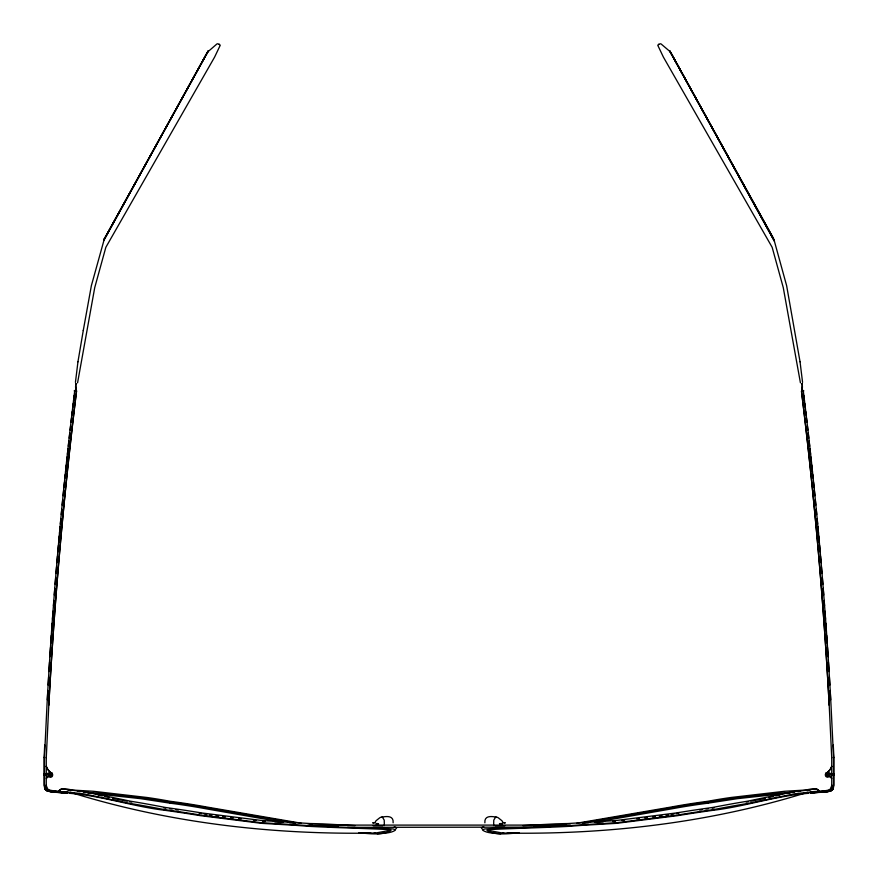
<?xml version="1.0" encoding="UTF-8"?>
<svg xmlns="http://www.w3.org/2000/svg" width="878" height="878" viewBox="0 0 878 878"><rect width="100%" height="100%" fill="white"/><g stroke="black" fill="none" stroke-linecap="round" stroke-linejoin="round"><path stroke-width="1.32" d="M823.762 792.197L810.196 792.845L810.57 791.835L823.421 790.848A25.978 25.967 0 0 0 828.788 789.98L830.906 788.587A19.557 19.546 0 0 0 831.729 784.866M44.109 757.538L44.723 745.049M46.271 757.791L48.806 704.869A4631.571 4629.507 0 0 1 76.507 391.061L74.718 390.842A87.46 2.59 7 0 0 74.378 390.973L74.367 391.072A87.526 2.601 7 0 0 74.718 391.314M484.865 822.807C484.261 815.783 490.539 816.024 496.311 817.155M83.267 330.49L91.367 285.679L104.482 238.421M75.431 382.391L77.966 361.692M75.519 387.275L75.98 383.499M75.673 386.287L75.98 383.763M75.936 389.843L76.265 387.154M75.936 390.106L76.265 387.417M384.366 825.55L384.224 820.129L382.468 817.253A78.669 15.178 89.8 0 0 379.384 818.066L376.201 820.623A24.628 4.752 89.8 0 0 375.279 822.006L375.18 822.236M77.955 361.791L83.289 330.38M77.571 382.852L94.736 287.589L105.843 247.311L214.627 57.059L220.213 45.327L219.27 44.361C220.411 45.162 217.832 43.132 216.899 43.977L207.548 52.076M49.607 773.09C46.424 774.802 54.074 775.241 51.418 773.353M828.393 773.09C831.455 774.67 824.31 775.483 826.341 773.222M826.231 773.661L826.363 774.231M330.655 826.385L330.83 825.814M59.133 790.485L58.892 791.55L65.993 791.835M46.271 784.866A19.557 19.546 0 0 0 47.094 788.587L49.223 789.959A25.978 25.967 0 0 0 54.579 790.826L67.804 792.395L67.639 793.108L54.238 792.088A29.007 28.985 0 0 1 47.763 790.979M67.804 792.395L67.683 793.24L54.238 792.197M808.243 793.339C777.337 795.6 744.994 806.476 713.43 810.262A234.854 39.675 -9.5 0 0 677.596 815.662L616.554 823.334L582.213 825.353A181.998 31.454 -3.3 0 0 570.195 826.275C543.35 827.756 516.418 828.25 489.639 829.556A36.755 4.642 5.6 0 0 487.466 830.709C496.344 835.735 509.075 833.518 519.161 832.805M832.662 788.927L832.487 789.629M59.177 790.617L61.175 788.993A8.231 8.22 0 0 1 63.392 788.872L71.25 789.728L63.392 789.124A8.231 8.22 0 0 0 61.175 789.256L59.309 790.376M104.065 239.661L208.031 51.253M103.802 240.495L207.867 51.528M104.339 238.838L208.415 50.715M104.197 239.255L208.218 50.99M832.585 789.124L831.4 790.551M832.816 789.487L832.937 789.168A20.271 20.26 0 0 0 833.891 785.184L833.88 757.44M391.138 830.127L375.543 833.046C272.707 834.923 168.708 823.048 70.361 792.296M46.271 778.435L48.334 776.262M832.3 789.52L832.684 788.751A20.15 20.139 0 0 0 833.54 784.899L833.54 757.275L830.994 704.771A4633.382 4631.307 0 0 0 803.282 390.842L801.493 391.533A4631.571 4629.507 0 0 1 829.194 705.341M51.637 774.231L51.769 773.661M52.57 774.111L51.55 775.011M46.808 777.754L49.816 775.45M830.401 789.706L830.906 789.07A19.557 19.546 0 0 0 831.729 785.349L831.729 757.319M832.135 789.541L831.653 790.178M832.443 789.805L831.378 790.343M831.916 789.728L830.05 790.639A28.414 28.403 0 0 1 823.707 791.704L810.317 792.768L823.762 792.088A29.029 29.007 0 0 0 830.237 791.089M832.201 789.991L831.071 790.496M49.783 773.244L49.102 773.836L50.101 774.539M51.418 774.363L49.497 773.353M826 773.222C824.881 772.695 830.445 773.09 831.729 773.825M826.582 773.353L825.902 774.045M830.237 789.827L828.777 790.441A25.978 25.967 0 0 1 827.976 790.661M831.653 790.068L830.039 790.902A28.37 28.359 0 0 1 823.707 791.879L810.306 793.032L810.196 792.395M49.289 775.702L48.334 776.437M828.217 773.244L826.582 774.363M831.093 790.705L831.664 790.463M49.289 775.943L50.946 775.153M826.582 774.319C832.882 772.135 825.419 774.22 827.197 774.539M830.764 790.848L831.334 790.529M49.816 775.515L52 774.594M829.655 775.548A2.184 2.184 0 0 1 826.209 776.712A2.184 2.184 0 0 1 826.45 773.09L827.548 772.728A2.184 2.184 0 0 1 828.634 773.09L827.987 773.002M830.412 790.99L830.983 790.683M49.497 773.408L51.659 773.463M51.418 774.319C44.997 772.289 53.887 774.44 50.803 774.539M826 773.288L826.692 773.09M826.341 773.463L828.503 773.408M395.726 829.062L396.571 828.086A39.477 4.983 -5.6 0 0 394.233 826.835M50.946 775.219L51.55 774.835M830.621 790.826L830.05 791.111A28.414 28.403 0 0 1 823.707 792.186M807.639 792.296C709.292 823.048 605.293 834.923 502.457 833.046L486.862 830.127M810.196 792.845L811.722 792.351M67.024 789.739L93.331 791.276L147.021 797.487A136.858 30.73 13.5 0 1 170.014 801.263L174.7 801.899A144.321 29.907 9.9 0 1 207.57 807.156L301.011 823.18M65.817 791.846L83.75 793.844L129.362 803.315A227.863 42.353 13 0 1 163.999 809.538M373.929 822.576L372.667 822.905L374.939 822.916M69.768 793.35L73.906 793.097M768.634 797.586L773.408 796.434M775.724 795.896L780.191 794.897M49.366 773.112L50.013 773.002M51.308 774.802L49.607 774.802M831.729 766.406A13.203 13.192 0 0 1 826.45 773.266L827.098 773.002M826.867 773.298L827.548 773.211M827.899 774.539L828.854 774.012L828.503 773.353M828.393 774.802L826.692 774.802M746.212 802.097L748.517 801.647M750.833 801.186L754.301 800.516M755.618 800.264L765.309 798.431M594.527 822.335L671.714 808.847A139.668 28.941 -9.9 0 1 707.953 803.172M794.612 792.088C765.627 793.964 736.225 797.465 707.361 802.119A139.668 28.941 -9.9 0 0 671.11 807.793L582.257 822.993M665.996 815.333L668.597 814.883M671.198 814.444L673.799 814.005M576.989 823.18L670.43 807.156A144.321 29.907 -9.9 0 1 703.289 801.899L707.986 801.263A136.858 30.73 -13.5 0 1 730.979 797.487L784.669 791.276L809.955 789.772M712.234 808.155L714.077 807.903M797.85 791.572L800.604 791.199M707.953 803.172L737.3 798.673L785.634 793.405M622.019 820.458L624.686 820.151M636.693 818.779L639.36 818.472M644.693 817.857L647.36 817.55M652.694 816.935L655.361 816.628M659.367 816.167L662.034 815.86M502.457 833.046L503.752 832.915M522.948 825.627L555.324 823.86A190.482 37.15 0.4 0 1 567.868 823.542L615.84 820.557L676.181 812.962A239.881 40.52 -9.5 0 1 712.782 807.442A227.863 42.353 -13 0 1 747.441 801.208L793.053 791.747L810.976 789.739M812.007 791.835L819.108 791.55L818.867 790.485M820.809 791.528L823.421 791.33A25.978 25.967 0 0 0 825.781 791.067M506.858 833.277L513.97 832.761M52 773.222C53.119 772.695 47.555 773.09 46.271 773.825M49.892 772.936L51.55 773.266A13.203 13.192 0 0 1 46.271 766.406M49.892 773.002L50.452 772.969A2.184 2.184 0 0 0 49.366 773.2M50.803 774.495L50.101 774.495M827.899 774.495L827.197 774.495M68.045 789.772L84.947 791.747L130.559 801.208A227.863 42.353 13 0 1 165.196 807.442A239.881 40.52 9.5 0 1 201.819 812.962L262.16 820.557L310.132 823.542A190.482 37.15 -0.4 0 1 322.676 823.86L355.052 825.627M582.926 823.125L588.337 822.807M597.786 822.258L603.197 821.94M612.646 821.391L615.357 821.226M833.277 745.049L833.891 757.538M533.692 826.505L548.607 825.858M558.101 825.452L566.244 825.1M548.893 824.881L551.538 824.771M787.95 793.273L790.156 793.196M804.094 793.097L808.232 793.35M495.082 825.77L504.751 825.759M373.249 825.759L382.918 825.77M500.723 833.804C495.005 833.266 487.049 833.321 482.637 830.193A39.477 4.983 5.6 0 1 484.974 828.942C508.746 827.295 532.694 828.064 556.531 825.968A190.482 37.15 0.4 0 1 569.065 825.649L617.036 822.664L677.377 815.069A239.881 40.52 -9.5 0 1 713.979 809.549M503.061 822.916L505.333 822.905L504.071 822.576M347.545 827.35L532.529 827.131M46.271 773.716L44.46 773.716A87.46 2.612 0 0 0 44.12 773.891L44.493 773.891M831.729 773.716L833.54 773.716A87.46 2.612 0 0 1 833.88 773.891L833.507 773.891M44.493 773.99L44.109 773.99A87.526 2.612 0 0 0 44.35 774.155M833.507 773.99L833.891 773.99A87.526 2.612 0 0 1 833.65 774.155M46.271 774.802L44.46 774.802A87.46 2.612 0 0 0 44.12 774.989L44.493 774.989M831.729 774.802L833.54 774.802A87.46 2.612 0 0 1 833.88 774.989L833.507 774.989M46.271 774.912L48.268 774.912A2.184 2.184 0 0 1 50.452 772.728L51.023 773.002L50.452 772.794M831.729 774.912L829.732 774.912A2.184 2.184 0 0 0 827.548 772.728L826.977 773.002L828.108 772.936M44.493 775.087L44.109 775.087A87.526 2.612 0 0 0 44.35 775.241M833.507 775.087L833.891 775.087A87.526 2.612 0 0 1 833.65 775.241M307.991 825.1L570.316 825.1M83.388 792.088C112.373 793.964 141.775 797.465 170.639 802.119A139.668 28.941 9.9 0 1 206.89 807.793L295.743 822.993M381.689 817.155C387.461 816.024 393.739 815.783 393.135 822.807M377.277 833.804C382.995 833.266 390.951 833.321 395.363 830.193A39.477 4.983 -5.6 0 0 393.026 828.942C369.254 827.295 345.306 828.064 321.469 825.968A190.482 37.15 -0.4 0 0 308.935 825.649L260.964 822.664L200.623 815.069A239.881 40.52 9.5 0 0 164.021 809.549M312.096 825.759L319.405 825.968M87.844 793.196L90.05 793.273M326.462 824.771L329.107 824.881M329.645 826.341L338.293 826.769L335.133 826.604M262.643 821.226L265.354 821.391M274.803 821.94L280.214 822.258M289.663 822.807L295.074 823.125M827.548 772.969L828.108 773.002M50.452 773.211L51.133 773.298M92.366 793.405L140.699 798.673L170.047 803.172M364.03 832.761L371.142 833.277M358.839 832.805C368.925 833.518 381.656 835.735 390.534 830.709A36.755 4.642 -5.6 0 0 388.361 829.556C361.582 828.25 334.65 827.756 307.805 826.275A181.998 31.454 3.3 0 0 295.787 825.353L261.446 823.334L200.403 815.662A234.854 39.675 9.5 0 0 164.57 810.262C133.006 806.476 100.663 795.6 69.757 793.339M57.191 791.528L54.579 791.33A25.978 25.967 0 0 1 52.219 791.067M54.293 791.912L67.694 793.032L54.293 791.747A28.414 28.403 0 0 1 47.95 790.661L46.084 789.728M309.967 825.1L312.14 825.276M319.405 825.88L317.847 825.913M374.247 832.915L375.543 833.046M215.966 815.86L218.633 816.167M222.639 816.628L225.306 816.935M230.64 817.55L233.307 817.857M238.64 818.472L241.307 818.779M253.314 820.151L255.981 820.458M77.396 791.199L80.15 791.572M163.923 807.903L165.766 808.155M204.201 814.005L206.802 814.444M209.403 814.883L212.004 815.333M112.691 798.431L122.382 800.264M283.473 822.335L206.286 808.847A139.668 28.941 9.9 0 0 170.047 803.172M123.699 800.516L127.167 801.186M129.483 801.647L131.788 802.097M50.902 773.002L51.55 773.112A13.203 13.192 0 0 1 46.271 766.176M97.809 794.897L102.276 795.896M104.592 796.434L109.366 797.586M812.183 791.846L794.25 793.844L748.638 803.315A227.863 42.353 -13 0 0 714.001 809.538M66.278 792.351L67.804 792.845M47.379 790.826L47.95 791.111A28.414 28.403 0 0 0 54.293 792.186M826 774.594L828.184 775.515M826.45 774.835L827.054 775.219M482.274 829.062L481.429 828.086A39.477 4.983 5.6 0 1 483.767 826.835M826.45 775.011L825.43 774.111M51.308 773.09L52 773.288M827.054 775.153L828.711 775.943M47.017 790.683L47.588 790.99M46.666 790.529L47.236 790.848M828.184 775.45L831.192 777.754M46.929 790.496L45.415 789.124M46.336 790.463L46.907 790.705M828.711 775.702L829.666 776.437M47.763 789.827L49.223 790.441A25.978 25.967 0 0 0 50.024 790.661M46.347 790.068L47.961 790.902A28.37 28.359 0 0 0 54.293 791.978M46.622 790.343L45.557 789.805M46.6 790.551L45.788 790.101M51.659 773.222L52.153 774.067M829.666 776.262L831.729 778.435M46.347 790.178L45.865 789.541M47.599 789.706L47.094 789.07A19.557 19.546 0 0 1 46.271 785.349L46.271 757.319M774.44 241.34L670.298 51.802L661.101 43.977C660.168 43.132 657.589 45.162 658.73 44.361L657.787 45.327L663.373 57.059L772.157 247.311L783.264 287.589L800.429 382.852M45.7 789.52L45.316 788.751A20.15 20.139 0 0 1 44.46 784.899L44.46 757.275L47.006 704.771A4633.382 4631.307 0 0 1 74.718 390.842M818.691 790.376L816.825 789.256A8.231 8.22 0 0 0 814.608 789.124L806.75 789.728L814.608 788.872A8.231 8.22 0 0 1 816.825 788.993L818.823 790.617M45.513 789.629L45.338 788.927M45.184 789.487L45.063 789.168A20.271 20.26 0 0 1 44.109 785.184L44.12 757.44M669.585 50.715L774.198 240.495M773.935 239.661L669.782 50.99L773.518 238.421M670.134 51.528L774.067 240.078M502.82 822.236L502.721 822.017A24.628 4.752 -89.8 0 0 501.788 820.634L498.616 818.066A78.669 15.178 -89.8 0 0 495.532 817.264L493.776 820.129L493.634 825.55M774.319 240.923L786.633 285.679L800.045 361.791M800.034 361.692L802.569 382.391M802.02 383.499L802.481 387.275M802.02 383.763L802.327 386.287M801.735 387.154L802.064 389.843M801.735 387.417L802.064 390.106M831.729 757.791L829.194 704.869A4631.571 4629.507 0 0 0 801.493 391.061L803.238 390.48A87.46 2.59 -7 0 1 803.579 390.611L803.59 390.71A87.526 2.601 -7 0 1 803.238 390.951M533.692 825.1L533.692 827.131M833.398 786.348A20.15 20.139 0 0 1 832.684 789.223M833.474 785.415A20.139 20.139 0 0 1 832.761 788.598M676.4 813.555A234.854 39.675 -9.5 0 1 678.968 813.138M699.47 809.966A234.854 39.675 -9.5 0 1 702.027 809.593M705.857 809.044A234.854 39.675 -9.5 0 1 708.414 808.682M169.586 808.682A234.854 39.675 9.5 0 1 172.143 809.044M175.973 809.593A234.854 39.675 9.5 0 1 178.53 809.966M199.032 813.138A234.854 39.675 9.5 0 1 201.6 813.555M51.55 773.2A2.184 2.184 0 0 1 51.791 776.821A2.184 2.184 0 0 1 48.345 775.658M45.316 789.223A20.15 20.139 0 0 1 44.602 786.348M45.239 788.598A20.139 20.139 0 0 1 44.526 785.415M803.282 391.314A87.526 2.601 -7 0 0 803.633 391.072L803.622 390.973A87.46 2.59 -7 0 0 803.282 390.842M803.776 395.33A4633.382 4631.307 0 0 1 804.424 400.675M804.742 403.353A4633.382 4631.307 0 0 1 805.225 407.37M805.708 411.376A4633.382 4631.307 0 0 1 806.18 415.393M806.487 418.071A4633.382 4631.307 0 0 1 806.959 422.077M807.42 426.093A4633.382 4631.307 0 0 1 807.881 430.11M808.188 432.788A4633.382 4631.307 0 0 1 808.792 438.144M809.088 440.822A4633.382 4631.307 0 0 1 809.681 446.178M809.977 448.856A4633.382 4631.307 0 0 1 810.57 454.211M810.855 456.889A4633.382 4631.307 0 0 1 811.437 462.245M811.722 464.923A4633.382 4631.307 0 0 1 812.424 471.618M812.71 474.296A4633.382 4631.307 0 0 1 813.127 478.323M813.544 482.34A4633.382 4631.307 0 0 1 814.093 487.696M814.356 490.385A4633.382 4631.307 0 0 1 814.894 495.741M815.3 499.758A4633.382 4631.307 0 0 1 815.827 505.124M816.211 509.141A4633.382 4631.307 0 0 1 816.727 514.508M817.111 518.536A4633.382 4631.307 0 0 1 817.616 523.903M817.868 526.581A4633.382 4631.307 0 0 1 818.483 533.286M818.735 535.975A4633.382 4631.307 0 0 1 819.339 542.681M819.58 545.359A4633.382 4631.307 0 0 1 820.162 552.075M820.513 556.092A4633.382 4631.307 0 0 1 821.095 562.809M821.435 566.837A4633.382 4631.307 0 0 1 821.995 573.543M822.324 577.57A4633.382 4631.307 0 0 1 822.873 584.287M823.191 588.315A4633.382 4631.307 0 0 1 823.718 595.032M824.135 600.398A4633.382 4631.307 0 0 1 824.541 605.776M824.947 611.143A4633.382 4631.307 0 0 1 825.539 619.21M825.836 623.237A4633.382 4631.307 0 0 1 826.407 631.304M826.692 635.332A4633.382 4631.307 0 0 1 827.241 643.398M827.504 647.426A4633.382 4631.307 0 0 1 828.13 656.832M828.47 662.21A4633.382 4631.307 0 0 1 829.051 671.626M829.381 677.004A4633.382 4631.307 0 0 1 829.864 685.07M830.171 690.448A4633.382 4631.307 0 0 1 830.698 699.865M828.953 774.605A1.46 1.46 0 0 1 827.548 776.437A1.46 1.46 0 0 1 826.132 774.605A1.46 1.46 0 0 1 828.272 773.716M831.729 766.176A13.203 13.192 0 0 1 826.45 773.024M47.302 699.865A4633.382 4631.307 0 0 1 47.829 690.448M48.136 685.07A4633.382 4631.307 0 0 1 48.619 677.004M48.948 671.626A4633.382 4631.307 0 0 1 49.53 662.21M49.87 656.832A4633.382 4631.307 0 0 1 50.496 647.426M50.759 643.398A4633.382 4631.307 0 0 1 51.308 635.332M51.593 631.304A4633.382 4631.307 0 0 1 52.164 623.237M52.46 619.21A4633.382 4631.307 0 0 1 53.053 611.143M53.459 605.776A4633.382 4631.307 0 0 1 53.865 600.398M54.282 595.032A4633.382 4631.307 0 0 1 54.809 588.315M55.127 584.287A4633.382 4631.307 0 0 1 55.676 577.57M56.005 573.543A4633.382 4631.307 0 0 1 56.565 566.837M56.905 562.809A4633.382 4631.307 0 0 1 57.487 556.092M57.838 552.075A4633.382 4631.307 0 0 1 58.42 545.359M58.661 542.681A4633.382 4631.307 0 0 1 59.265 535.975M59.517 533.286A4633.382 4631.307 0 0 1 60.132 526.581M60.384 523.903A4633.382 4631.307 0 0 1 60.889 518.536M61.273 514.508A4633.382 4631.307 0 0 1 61.789 509.141M62.173 505.124A4633.382 4631.307 0 0 1 62.7 499.758M63.106 495.741A4633.382 4631.307 0 0 1 63.644 490.385M63.907 487.696A4633.382 4631.307 0 0 1 64.456 482.34M64.873 478.323A4633.382 4631.307 0 0 1 65.29 474.296M65.576 471.618A4633.382 4631.307 0 0 1 66.278 464.923M66.563 462.245A4633.382 4631.307 0 0 1 67.145 456.889M67.43 454.211A4633.382 4631.307 0 0 1 68.023 448.856M68.319 446.178A4633.382 4631.307 0 0 1 68.912 440.822M69.208 438.144A4633.382 4631.307 0 0 1 69.812 432.788M70.119 430.11A4633.382 4631.307 0 0 1 70.58 426.093M71.041 422.077A4633.382 4631.307 0 0 1 71.513 418.071M71.82 415.393A4633.382 4631.307 0 0 1 72.292 411.376M72.775 407.37A4633.382 4631.307 0 0 1 73.258 403.353M73.576 400.675A4633.382 4631.307 0 0 1 74.224 395.33M48.806 705.341A4631.571 4629.507 0 0 1 76.507 391.533L76.551 390.699L74.762 390.48A87.46 2.59 7 0 0 74.421 390.611L74.41 390.71A87.526 2.601 7 0 0 74.762 390.951M49.728 773.716A1.46 1.46 0 0 1 51.868 774.605A1.46 1.46 0 0 1 50.452 776.437A1.46 1.46 0 0 1 49.047 774.605M499.494 823.641C500.471 825.88 505.498 822.686 499.494 823.641M378.539 824.014C375.224 825.441 375.169 822.159 378.539 824.014"/></g></svg>
